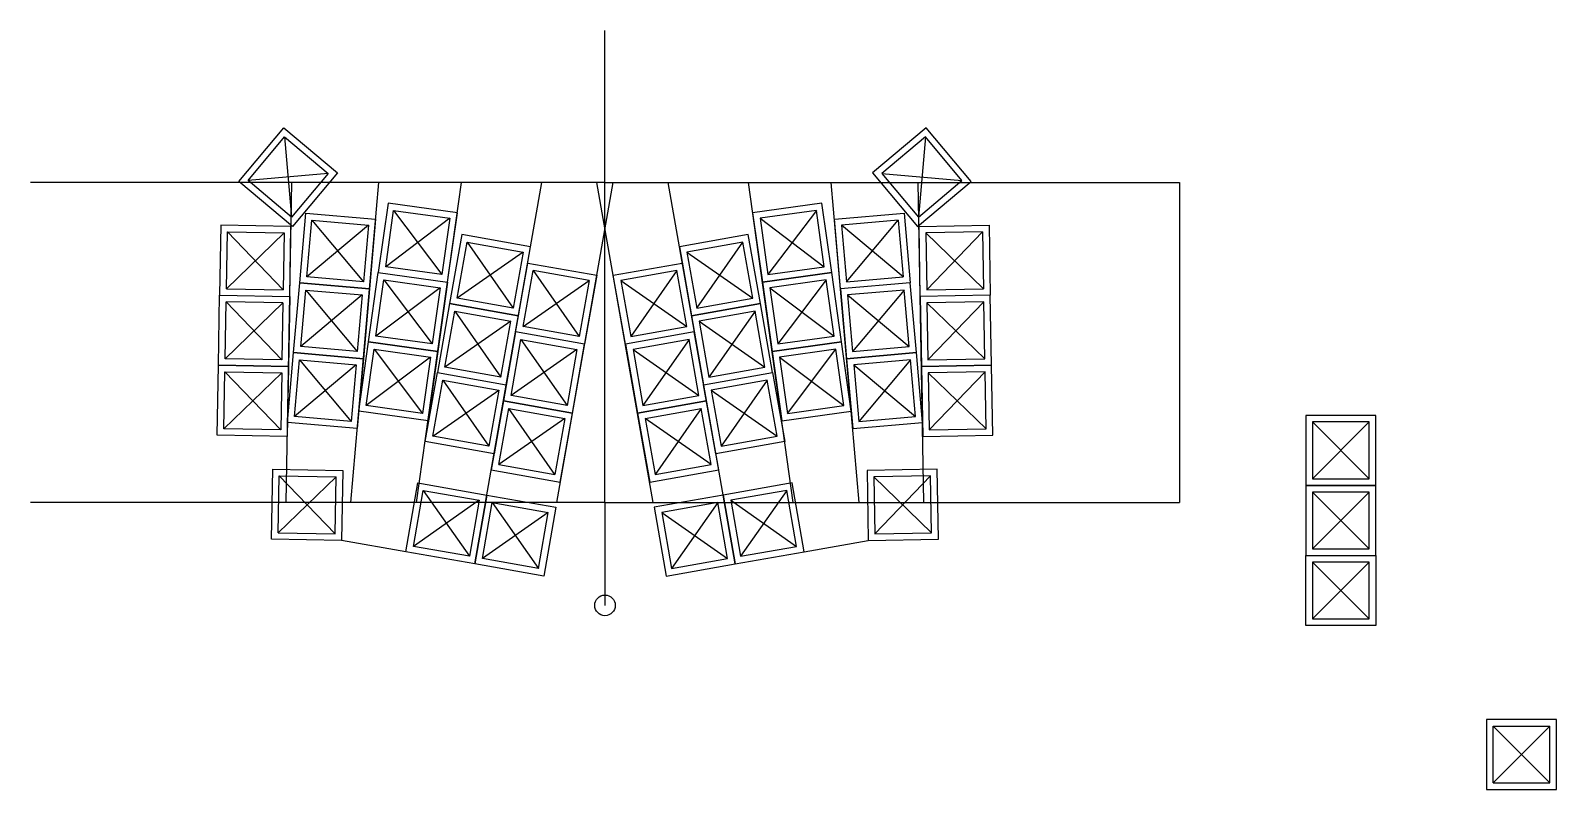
# Model space of a CAD drawing. Header units: millimetres. Extents: x -139 to 231, y -70 to 115.
import ezdxf

# ---------------------------------------------------------------- set-up
doc = ezdxf.new("R2010")
doc.units = ezdxf.units.MM
doc.layers.get('0').update_dxf_attribs({"linetype": 'CONTINUOUS'})

msp = doc.modelspace()

# ---------------------------------------------------------------- linework, layer by layer
for p, q in [((0, 77.63), (0, 114.54)), ((-77.78, 88.7), (-67.21, 79.83)), ((77.78, 88.7), (76.08, 69.26)), ((-67.21, 79.83), (-86.65, 78.13)), ((-67.21, 79.83), (-76.08, 69.26)), ((67.21, 79.83), (86.65, 78.13)), ((0, 77.63), (-139.46, 77.63)), ((-77.42, 0), (-76.06, 77.63)), ((-61.71, 0), (-54.92, 77.63)), ((-45.72, 0), (-34.81, 77.63)), ((-28.99, 0), (-15.3, 77.63)), ((-11.72, 0), (1.96, 77.63)), ((11.72, 0), (-1.96, 77.63)), ((0, 0), (0, 77.63)), ((0, 77.63), (139.46, 77.63)), ((28.99, 0), (15.3, 77.63)), ((45.72, 0), (34.81, 77.63)), ((61.71, 0), (54.92, 77.63)), ((77.42, 0), (76.06, 77.63)), ((139.46, 77.63), (139.46, 0)), ((-51.31, 70.87), (-39.57, 55.28)), ((51.31, 70.87), (39.57, 55.28)), ((-71.18, 68.49), (-58.63, 53.54)), ((-57.43, 67.28), (-58.63, 53.54)), ((-37.65, 68.95), (-39.57, 55.28)), ((37.65, 68.95), (53.23, 57.2)), ((71.18, 68.49), (57.43, 67.28)), ((-91.91, 51.86), (-91.67, 65.66)), ((-77.87, 65.42), (-78.12, 51.62)), ((-33.49, 63.14), (-22.3, 47.15)), ((35.89, 49.55), (33.49, 63.14)), ((91.67, 65.66), (77.87, 65.42)), ((-19.9, 60.75), (-22.3, 47.15)), ((19.9, 60.75), (35.89, 49.55)), ((-39.57, 55.28), (-53.23, 57.2)), ((-19.84, 42.66), (-17.44, 56.25)), ((17.44, 56.25), (3.85, 53.85)), ((-58.63, 53.54), (-72.38, 54.74)), ((-53.68, 54.03), (-41.93, 38.45)), ((-40.01, 52.11), (-41.93, 38.45)), ((-3.85, 53.85), (-6.25, 40.26)), ((3.85, 53.85), (19.84, 42.66)), ((3.85, 53.85), (6.25, 40.26)), ((53.68, 54.03), (40.01, 52.11)), ((40.01, 52.11), (41.93, 38.45)), ((40.01, 52.11), (55.6, 40.37)), ((58.63, 53.54), (72.38, 54.74)), ((-92.21, 34.86), (-91.97, 48.66)), ((-78.17, 48.42), (-78.41, 34.62)), ((-72.66, 51.55), (-60.12, 36.6)), ((-58.91, 50.35), (-60.12, 36.6)), ((-22.3, 47.15), (-35.89, 49.55)), ((22.3, 47.15), (35.89, 49.55)), ((58.91, 50.35), (73.86, 37.8)), ((72.66, 51.55), (60.12, 36.6)), ((78.12, 51.62), (91.91, 51.86)), ((78.17, 48.42), (92.21, 34.86)), ((91.97, 48.66), (78.41, 34.62)), ((-36.44, 46.4), (-22.85, 44)), ((36.44, 46.4), (25.25, 30.41)), ((22.85, 44), (25.25, 30.41)), ((-60.12, 36.6), (-73.86, 37.8)), ((-56.04, 37.2), (-42.38, 35.28)), ((-41.93, 38.45), (-55.6, 40.37)), ((-6.81, 37.11), (-22.79, 25.92)), ((-20.4, 39.51), (-6.81, 37.11)), ((-6.81, 37.11), (-9.2, 23.52)), ((6.81, 37.11), (9.2, 23.52)), ((20.4, 39.51), (9.2, 23.52)), ((57.96, 23.53), (56.04, 37.2)), ((-60.39, 33.41), (-75.34, 20.87)), ((-74.14, 34.62), (-61.6, 19.66)), ((-42.38, 35.28), (-57.96, 23.53)), ((-42.38, 35.28), (-44.3, 21.61)), ((42.38, 35.28), (57.96, 23.53)), ((74.14, 34.62), (60.39, 33.41)), ((60.39, 33.41), (75.34, 20.87)), ((60.39, 33.41), (61.6, 19.66)), ((-78.47, 31.42), (-92.51, 17.87)), ((-92.27, 31.66), (-78.71, 17.63)), ((-41.79, 16.07), (-39.39, 29.66)), ((-39.39, 29.66), (-25.8, 27.26)), ((-39.39, 29.66), (-28.2, 13.67)), ((-25.25, 30.41), (-38.84, 32.81)), ((25.25, 30.41), (38.84, 32.81)), ((39.39, 29.66), (25.8, 27.26)), ((92.27, 31.66), (78.47, 31.42)), ((78.47, 31.42), (92.51, 17.87)), ((78.47, 31.42), (78.71, 17.63)), ((25.8, 27.26), (28.2, 13.67)), ((25.8, 27.26), (41.79, 16.07)), ((-25.74, 9.17), (-23.35, 22.76)), ((9.2, 23.52), (22.79, 25.92)), ((25.74, 9.17), (23.35, 22.76)), ((44.3, 21.61), (57.96, 23.53)), ((-9.76, 20.37), (-12.15, 6.78)), ((9.76, 20.37), (12.15, 6.78)), ((171.73, 19.52), (185.53, 5.72)), ((185.53, 19.52), (171.73, 19.52)), ((171.73, 19.52), (171.73, 5.72)), ((-79.3, -7.38), (-79.06, 6.42)), ((-79.06, 6.42), (-65.5, -7.62)), ((-79.06, 6.42), (-65.26, 6.17)), ((65.26, 6.17), (65.5, -7.62)), ((79.06, 6.42), (65.5, -7.62)), ((0, 0), (-139.46, 0)), ((-30.52, 0.5), (-46.51, -10.7)), ((-44.11, 2.89), (-30.52, 0.5)), ((-30.52, 0.5), (-32.92, -13.09)), ((0, 0), (139.46, 0)), ((0, 0), (0, -25)), ((30.52, 0.5), (32.92, -13.09)), ((44.11, 2.89), (32.92, -13.09)), ((171.73, 2.52), (171.73, -11.28)), ((185.53, 2.52), (171.73, -11.28)), ((-27.37, -0.06), (-13.78, -2.46)), ((13.78, -2.46), (29.77, -13.65)), ((27.37, -0.06), (16.18, -16.05)), ((65.5, -7.62), (79.3, -7.38)), ((-48.36, -12), (-63.93, -9.25)), ((32.92, -13.09), (46.51, -10.7)), ((48.36, -12), (63.93, -9.25)), ((-16.18, -16.05), (-29.77, -13.65)), ((171.73, -11.28), (185.53, -11.28)), ((185.53, -14.48), (171.73, -28.28)), ((171.73, -14.48), (185.53, -28.28)), ((215.58, -54.29), (229.38, -68.09)), ((229.38, -68.09), (229.38, -54.29)), ((215.58, -68.09), (229.38, -68.09))]:
    msp.add_line(p, q)
for points in [[(-64.95, 80.02), (-75.88, 67), (-88.9, 77.93), (-77.98, 90.95)], [(75.88, 67), (88.9, 77.93), (77.98, 90.95), (64.95, 80.02)], [(-86.65, 78.13), (-77.78, 88.7), (-76.08, 69.26)], [(77.78, 88.7), (67.21, 79.83), (76.08, 69.26), (86.65, 78.13)], [(-57.41, 39.01), (-55.04, 55.84), (-38.2, 53.47), (-35.84, 70.31), (-52.67, 72.67), (-55.04, 55.84), (-38.2, 53.47), (-40.57, 36.64)], [(-37.65, 68.95), (-53.23, 57.2), (-51.31, 70.87)], [(40.57, 36.64), (57.41, 39.01), (55.04, 55.84), (38.2, 53.47), (55.04, 55.84), (52.67, 72.67), (35.84, 70.31), (38.2, 53.47)], [(39.57, 55.28), (53.23, 57.2), (51.31, 70.87), (37.65, 68.95)], [(-76.84, 32.99), (-93.84, 33.29), (-93.54, 50.29), (-76.54, 49.99), (-76.25, 66.99), (-93.24, 67.29), (-93.54, 50.29), (-76.54, 49.99)], [(-75.6, 36.35), (-58.66, 34.87), (-75.6, 36.35), (-74.11, 53.28), (-57.18, 51.8), (-74.11, 53.28), (-72.63, 70.22), (-55.7, 68.74), (-57.18, 51.8), (-58.66, 34.87), (-60.14, 17.93), (-77.08, 19.41)], [(-72.38, 54.74), (-71.18, 68.49), (-57.43, 67.28)], [(58.66, 34.87), (75.6, 36.35), (74.11, 53.28), (57.18, 51.8), (55.7, 68.74), (72.63, 70.22), (74.11, 53.28), (57.18, 51.8)], [(57.43, 67.28), (58.63, 53.54), (71.18, 68.49), (72.38, 54.74)], [(76.84, 32.99), (93.84, 33.29), (93.54, 50.29), (76.54, 49.99), (76.25, 66.99), (93.24, 67.29), (93.54, 50.29), (76.54, 49.99)], [(-91.67, 65.66), (-77.87, 65.42), (-91.91, 51.86), (-78.12, 51.62)], [(-43.64, 14.77), (-40.69, 31.51), (-23.95, 28.56), (-21, 45.3), (-18.05, 62.04), (-34.79, 64.99), (-37.74, 48.25), (-21, 45.3), (-37.74, 48.25), (-40.69, 31.51), (-23.95, 28.56), (-26.9, 11.82)], [(-35.89, 49.55), (-33.49, 63.14), (-19.9, 60.75)], [(37.74, 48.25), (34.79, 64.99), (18.05, 62.04), (21, 45.3)], [(19.9, 60.75), (22.3, 47.15), (33.49, 63.14)], [(77.87, 65.42), (78.12, 51.62), (91.67, 65.66), (91.91, 51.86)], [(-2, 55.15), (-4.95, 38.41), (-21.69, 41.36), (-24.65, 24.62), (-7.9, 21.67), (-24.65, 24.62), (-27.6, 7.88), (-10.86, 4.92), (-7.9, 21.67), (-4.95, 38.41), (-21.69, 41.36), (-18.74, 58.1)], [(-17.44, 56.25), (-6.25, 40.26), (-19.84, 42.66), (-3.85, 53.85)], [(27.6, 7.88), (24.65, 24.62), (7.9, 21.67), (24.65, 24.62), (21.69, 41.36), (4.95, 38.41), (2, 55.15), (18.74, 58.1), (21.69, 41.36), (4.95, 38.41), (7.9, 21.67), (10.86, 4.92)], [(6.25, 40.26), (19.84, 42.66), (17.44, 56.25)], [(-53.68, 54.03), (-40.01, 52.11), (-55.6, 40.37)], [(55.6, 40.37), (53.68, 54.03), (41.93, 38.45)], [(-78.41, 34.62), (-92.21, 34.86), (-78.17, 48.42), (-91.97, 48.66)], [(-58.91, 50.35), (-73.86, 37.8), (-72.66, 51.55)], [(21, 45.3), (23.95, 28.56), (40.69, 31.51), (43.64, 14.77), (26.9, 11.82), (23.95, 28.56), (40.69, 31.51), (37.74, 48.25)], [(60.12, 36.6), (73.86, 37.8), (72.66, 51.55), (58.91, 50.35)], [(78.41, 34.62), (92.21, 34.86), (91.97, 48.66), (78.17, 48.42)], [(-38.84, 32.81), (-36.44, 46.4), (-25.25, 30.41), (-22.85, 44)], [(38.84, 32.81), (36.44, 46.4), (22.85, 44)], [(-40.57, 36.64), (-42.94, 19.81), (-59.77, 22.17), (-57.41, 39.01)], [(-56.04, 37.2), (-44.3, 21.61), (-57.96, 23.53)], [(-20.4, 39.51), (-9.2, 23.52), (-22.79, 25.92)], [(6.81, 37.11), (22.79, 25.92), (20.4, 39.51)], [(59.77, 22.17), (57.41, 39.01), (40.57, 36.64), (42.94, 19.81)], [(42.38, 35.28), (44.3, 21.61), (56.04, 37.2)], [(-75.34, 20.87), (-74.14, 34.62), (-60.39, 33.41), (-61.6, 19.66)], [(60.14, 17.93), (77.08, 19.41), (75.6, 36.35), (58.66, 34.87)], [(75.34, 20.87), (74.14, 34.62), (61.6, 19.66)], [(-77.14, 16), (-94.13, 16.29), (-93.84, 33.29), (-76.84, 32.99)], [(-78.71, 17.63), (-92.51, 17.87), (-92.27, 31.66), (-78.47, 31.42)], [(39.39, 29.66), (28.2, 13.67), (41.79, 16.07)], [(77.14, 16), (94.13, 16.29), (93.84, 33.29), (76.84, 32.99)], [(92.51, 17.87), (92.27, 31.66), (78.71, 17.63)], [(-25.8, 27.26), (-28.2, 13.67), (-41.79, 16.07)], [(-23.35, 22.76), (-9.76, 20.37), (-25.74, 9.17), (-12.15, 6.78)], [(12.15, 6.78), (25.74, 9.17), (9.76, 20.37), (23.35, 22.76)], [(187.13, 4.12), (170.13, 4.12), (187.13, 4.12), (187.13, 21.12), (170.13, 21.12), (170.13, 4.12), (170.13, -12.88), (187.13, -12.88), (187.13, -29.88), (170.13, -29.88), (170.13, -12.88), (187.13, -12.88)], [(171.73, 5.72), (185.53, 5.72), (185.53, 19.52)], [(-80.63, 8.04), (-63.63, 7.75), (-63.93, -9.25), (-80.93, -8.95)], [(63.63, 7.75), (63.93, -9.25), (80.93, -8.95), (80.63, 8.04)], [(-65.26, 6.17), (-79.3, -7.38), (-65.5, -7.62)], [(-48.36, -12), (-45.41, 4.75), (-28.67, 1.79), (-31.62, -14.95)], [(48.36, -12), (45.41, 4.75), (28.67, 1.79), (31.62, -14.95)], [(79.3, -7.38), (79.06, 6.42), (65.26, 6.17)], [(-44.11, 2.89), (-32.92, -13.09), (-46.51, -10.7)], [(-31.62, -14.95), (-28.67, 1.79), (-11.93, -1.16), (-14.88, -17.9)], [(28.67, 1.79), (11.93, -1.16), (14.88, -17.9), (31.62, -14.95)], [(30.52, 0.5), (46.51, -10.7), (44.11, 2.89)], [(171.73, 2.52), (185.53, -11.28), (185.53, 2.52)], [(-13.78, -2.46), (-29.77, -13.65), (-27.37, -0.06), (-16.18, -16.05)], [(16.18, -16.05), (29.77, -13.65), (27.37, -0.06), (13.78, -2.46)], [(185.53, -28.28), (185.53, -14.48), (171.73, -14.48), (171.73, -28.28)], [(213.98, -69.69), (230.98, -69.69), (230.98, -52.69), (213.98, -52.69)], [(229.38, -54.29), (215.58, -68.09), (215.58, -54.29)]]:
    msp.add_lwpolyline(points, close=True)
msp.add_circle((0, -25), 2.5)

doc.saveas('drawing.dxf')
